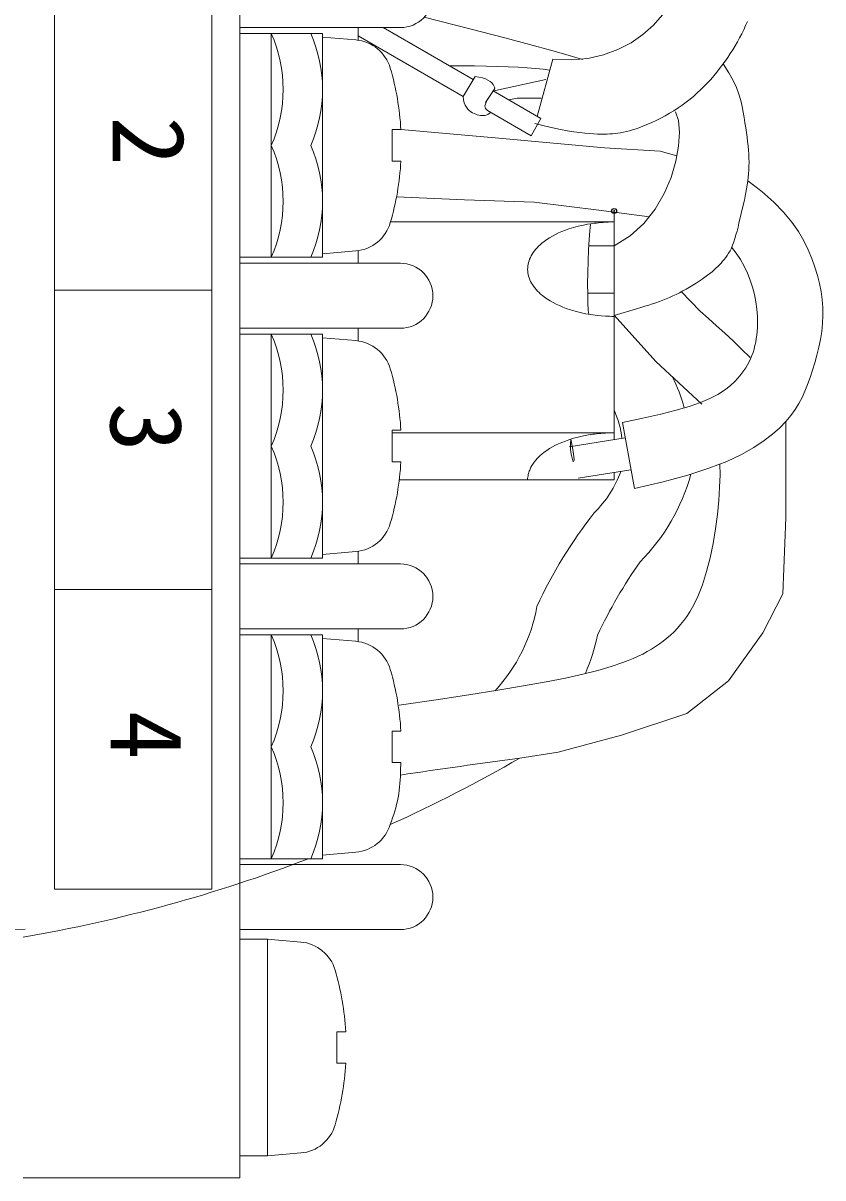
# Model space of a CAD drawing. Units: millimetres, scale not verified. Extents: x -63 to 62, y -56 to 57.
# Drawn here: x 17.26 to 21.32, y 9.93 to 15.79 of the extents above; entities that cross this region are included whole.
import ezdxf
from ezdxf.enums import TextEntityAlignment as Align

# ---------------------------------------------------------------- set-up
doc = ezdxf.new("R2010")
doc.units = ezdxf.units.MM
doc.header["$LTSCALE"] = 0.125
doc.header["$PDMODE"] = 32
doc.header["$PDSIZE"] = 0.025
doc.layers.add('0-1_Defpoints', color=7, linetype='Continuous')
doc.layers.add('0-6_SUNPO', color=7, linetype='Continuous')
doc.layers.add('0-2_GAIKEI', color=1, linetype='Continuous', lineweight=18)
doc.styles.add('ＭＳ ゴシック', font='')
doc.styles.get('ＭＳ ゴシック').set_extended_font_data('MS Gothic')

# ---------------------------------------------------------------- blocks, each defined once
blk = doc.blocks.new('D1')
at = {"layer": '0-1_Defpoints'}
blk.add_point((213.7609, 328.3304), dxfattribs=at)

msp = doc.modelspace()

# ---------------------------------------------------------------- linework, layer by layer
at = {"layer": '0-2_GAIKEI'}
for p, q in [((17.4191, 18.995), (17.4191, 11.395)), ((18.2191, 18.995), (18.2191, 11.395)), ((18.3603, 11.5494), (18.3603, 17.2634)), ((19.1753, 15.7674), (18.3603, 15.7674)), ((18.9603, 15.7036), (18.9603, 15.7674)), ((19.0884, 15.7674), (19.5443, 15.5042)), ((18.7803, 15.7374), (18.3603, 15.7374)), ((18.5203, 14.6014), (18.5203, 15.7374)), ((18.7803, 14.6014), (18.7803, 15.7374)), ((18.7803, 15.7194), (18.9497, 15.7046)), ((18.9603, 15.7259), (19.4941, 15.4177)), ((19.949, 15.6077), (19.8703, 15.316)), ((19.4941, 15.4177), (19.5544, 15.5186)), ((19.9142, 15.5036), (19.6425, 15.4446)), ((19.6074, 15.387), (19.655, 15.459)), ((19.6456, 15.4457), (19.889, 15.3052)), ((19.6181, 15.3461), (19.839, 15.2186)), ((19.6638, 15.3199), (19.6636, 15.3199)), ((19.889, 15.3052), (19.839, 15.2186)), ((19.1332, 15.2494), (19.1332, 15.0894)), ((19.178, 15.2494), (19.1332, 15.2494)), ((19.178, 15.0894), (19.1332, 15.0894)), ((20.9392, 14.9903), (20.9361, 14.9676)), ((20.2603, 13.6755), (20.2603, 14.8366)), ((19.1254, 14.7814), (20.2603, 14.7814)), ((20.1426, 14.7719), (20.1608, 14.7743)), ((20.2603, 14.6601), (20.1311, 14.6601)), ((20.8805, 14.6217), (20.8568, 14.6522)), ((18.7803, 14.6014), (18.3603, 14.6014)), ((18.7803, 14.6194), (18.9497, 14.6342)), ((18.9603, 14.5714), (18.9603, 14.6354)), ((19.1753, 14.5714), (18.3603, 14.5714)), ((18.2191, 14.435), (17.4191, 14.435)), ((20.2603, 14.4201), (20.1262, 14.4201)), ((20.6973, 14.3274), (20.601, 14.4276)), ((20.4723, 14.0724), (20.2603, 14.3073)), ((19.1753, 14.2414), (18.3603, 14.2414)), ((18.7803, 14.2114), (18.3603, 14.2114)), ((18.5203, 13.0754), (18.5203, 14.2114)), ((18.7803, 13.0754), (18.7803, 14.2114)), ((18.7803, 14.1934), (18.9497, 14.1786)), ((18.9603, 14.1774), (18.9603, 14.2414)), ((20.7059, 13.857), (20.4723, 14.0724)), ((19.178, 13.7234), (19.1332, 13.7234)), ((19.1332, 13.7234), (19.1332, 13.5634)), ((20.3026, 13.7631), (20.3637, 13.4286)), ((19.1332, 13.7114), (20.2603, 13.7114)), ((20.317, 13.6846), (20.0313, 13.639)), ((20.13, 13.7), (20.1426, 13.7019)), ((19.178, 13.5634), (19.1332, 13.5634)), ((20.7979, 13.4974), (20.7973, 13.5525)), ((20.3458, 13.5231), (20.0772, 13.4802)), ((20.2603, 13.4714), (20.2603, 13.5094)), ((19.1697, 13.4714), (20.2603, 13.4714)), ((18.7803, 13.0754), (18.3603, 13.0754)), ((18.7803, 13.0934), (18.9497, 13.1082)), ((18.9603, 13.0454), (18.9603, 13.1091)), ((19.1753, 13.0454), (18.3603, 13.0454)), ((18.2191, 12.915), (17.4191, 12.915)), ((19.1753, 12.7154), (18.3603, 12.7154)), ((18.7803, 12.6854), (18.3603, 12.6854)), ((18.5203, 11.5494), (18.5203, 12.6854)), ((18.7803, 11.5674), (18.7803, 12.6854)), ((18.7803, 12.6674), (18.9497, 12.6526)), ((18.9603, 12.6516), (18.9603, 12.7154)), ((19.178, 12.1974), (19.1332, 12.1974)), ((19.1332, 12.1974), (19.1332, 12.0374)), ((19.178, 12.0374), (19.1332, 12.0374)), ((18.3603, 11.1894), (18.3603, 11.5194)), ((18.2191, 11.395), (17.4191, 11.395)), ((18.3603, 10.0414), (18.3603, 11.1414)), ((18.5003, 11.1414), (18.5003, 10.0414))]:
    msp.add_line(p, q, dxfattribs=at)
at = {"layer": '0-2_GAIKEI', "color": 7}
for p, q in [((20.2982, 12.1764), (20.6288, 12.2866)), ((17.2603, 9.9294), (18.3603, 9.9294))]:
    msp.add_line(p, q, dxfattribs=at)
at = {"layer": '0-2_GAIKEI'}
for points in [[(19.949, 15.6077), (20.0414, 15.6032), (20.1274, 15.6105), (20.2068, 15.6283), (20.2797, 15.6554), (20.3461, 15.6905), (20.406, 15.7324), (20.4593, 15.7799), (20.5059, 15.8318)], [(20.1009, 15.6053), (20.0827, 15.611), (20.0158, 15.631), (19.9378, 15.653), (19.8378, 15.68), (19.7049, 15.7149), (19.5282, 15.7609), (19.2968, 15.8208)], [(19.4259, 15.5726), (19.4893, 15.5728), (19.551, 15.5725), (19.6107, 15.5718), (19.6678, 15.5706), (19.722, 15.5689), (19.7727, 15.5667), (19.8196, 15.5639), (19.8622, 15.5605), (19.9001, 15.5566), (19.9327, 15.5521)], [(20.7003, 15.4527), (20.7175, 15.4697), (20.7341, 15.4869), (20.7503, 15.5045), (20.7659, 15.5223), (20.7811, 15.5405), (20.7958, 15.5589), (20.8138, 15.5828)], [(19.5544, 15.5186), (19.5742, 15.5159), (19.5917, 15.5118), (19.6069, 15.5065), (19.6198, 15.5003), (19.6305, 15.4935), (19.6392, 15.4863), (19.6458, 15.4791), (19.6504, 15.4722), (19.6531, 15.4657), (19.654, 15.4601)], [(19.4941, 15.4177), (19.4962, 15.4007), (19.4998, 15.386), (19.5046, 15.3734), (19.5106, 15.3627), (19.5174, 15.3537), (19.5249, 15.3463), (19.5329, 15.3401), (19.5412, 15.3351), (19.5496, 15.331), (19.5579, 15.3276), (19.5659, 15.3248), (19.5736, 15.3226), (19.5812, 15.3211), (19.5886, 15.3204), (19.596, 15.3205), (19.6034, 15.3216), (19.6108, 15.3237), (19.6184, 15.3269), (19.6262, 15.3312), (19.6342, 15.3369)], [(19.858, 15.2801), (19.9052, 15.2684), (19.9484, 15.2587), (19.9878, 15.2507), (20.0237, 15.2442), (20.0561, 15.239), (20.0855, 15.235), (20.112, 15.232), (20.1359, 15.2298), (20.1573, 15.2281), (20.1766, 15.2271), (20.1942, 15.2265), (20.2102, 15.2264), (20.2252, 15.2268), (20.2392, 15.2276), (20.2528, 15.2287), (20.2662, 15.2301), (20.2797, 15.2319), (20.2934, 15.234), (20.3076, 15.2366), (20.3223, 15.2398), (20.3378, 15.2437), (20.3541, 15.2484), (20.3715, 15.2539), (20.39, 15.2604), (20.4098, 15.268), (20.4306, 15.2766), (20.4522, 15.2861), (20.4744, 15.2965), (20.497, 15.3078), (20.5195, 15.3198), (20.542, 15.3324), (20.5639, 15.3457), (20.5853, 15.3596), (20.606, 15.374), (20.626, 15.3888), (20.6455, 15.4042), (20.6643, 15.42), (20.6826, 15.4362), (20.7003, 15.4527)], [(19.6182, 15.4052), (19.6036, 15.3701), (19.6074, 15.3563), (19.6181, 15.3461)], [(19.8905, 15.4091), (19.7685, 15.4091), (19.7252, 15.4013)], [(20.2603, 14.6601), (20.3418, 14.7097), (20.411, 14.7726), (20.4684, 14.8455), (20.5143, 14.9248), (20.5492, 15.007), (20.5734, 15.0887), (20.5874, 15.1663), (20.5916, 15.2365), (20.5863, 15.2956), (20.5719, 15.3403)], [(19.178, 15.2494), (19.6569, 15.2073), (20.2117, 15.1575), (20.4935, 15.1399), (20.579, 15.1169)], [(20.8733, 14.697), (20.8788, 14.7155), (20.8841, 14.7348), (20.8891, 14.7546), (20.894, 14.7748), (20.9174, 14.8733), (20.9217, 14.8923), (20.9258, 14.9111), (20.9296, 14.9299), (20.933, 14.9487), (20.9361, 14.9676)], [(19.1558, 14.9085), (19.5014, 14.8935), (19.8536, 14.8817), (20.1823, 14.8407), (20.4394, 14.8062)], [(20.1426, 14.7719), (20.1259, 14.7693), (20.1052, 14.7654), (20.078, 14.7592), (20.0542, 14.7528), (20.0309, 14.7455), (20.0129, 14.7392), (19.9955, 14.7323), (19.9787, 14.7251), (19.9626, 14.7173), (19.9472, 14.7092), (19.9326, 14.7006), (19.9187, 14.6917), (19.9056, 14.6824), (19.8934, 14.6728), (19.8849, 14.6654), (19.8768, 14.6578), (19.8692, 14.6501), (19.8622, 14.6422), (19.8557, 14.6342), (19.8497, 14.626), (19.8443, 14.6177), (19.8394, 14.6094), (19.8352, 14.6009), (19.8314, 14.5924), (19.8283, 14.5838), (19.8257, 14.5751), (19.8238, 14.5664), (19.8224, 14.5577), (19.8216, 14.5489), (19.8214, 14.5401), (19.8218, 14.5314), (19.8227, 14.5226), (19.8243, 14.5139), (19.8264, 14.5052), (19.8291, 14.4965), (19.8324, 14.4879), (19.8363, 14.4794), (19.8408, 14.471), (19.8458, 14.4627)], [(20.1409, 14.7697), (20.1365, 14.7363), (20.1329, 14.6919), (20.13, 14.6396), (20.1279, 14.5826), (20.1265, 14.5239), (20.1259, 14.4666), (20.1261, 14.4137), (20.1272, 14.3683), (20.129, 14.3334), (20.1317, 14.3122)], [(20.2603, 14.7814), (20.2447, 14.7808), (20.2302, 14.7801), (20.2167, 14.7793), (20.204, 14.7785), (20.1921, 14.7775), (20.181, 14.7765), (20.1706, 14.7754), (20.1608, 14.7743)], [(20.2603, 14.3056), (20.3737, 14.3394), (20.396, 14.3463), (20.4166, 14.3527), (20.436, 14.359), (20.4544, 14.3651), (20.4724, 14.3713), (20.4899, 14.3776), (20.5071, 14.3841), (20.5241, 14.3908), (20.541, 14.3979), (20.5578, 14.4053), (20.5747, 14.4132), (20.5917, 14.4217), (20.6089, 14.4307), (20.6262, 14.4402), (20.6433, 14.4501), (20.6602, 14.4602), (20.6767, 14.4705), (20.6925, 14.4807), (20.7075, 14.4908), (20.7215, 14.5007), (20.7344, 14.5103), (20.7464, 14.5195), (20.7574, 14.5286), (20.7676, 14.5375), (20.7772, 14.5462), (20.7862, 14.555), (20.7948, 14.5637), (20.8031, 14.5726), (20.8112, 14.5816), (20.8192, 14.591), (20.8269, 14.6009), (20.8344, 14.6114), (20.8416, 14.6227), (20.8486, 14.635), (20.8552, 14.6485), (20.8616, 14.6633), (20.8676, 14.6795), (20.8733, 14.697)], [(20.3026, 13.7631), (20.4068, 13.7844), (20.4972, 13.8049), (20.575, 13.8249), (20.6415, 13.8447), (20.698, 13.8645), (20.7457, 13.8846), (20.7861, 13.9052), (20.8202, 13.9268), (20.8495, 13.9495), (20.8752, 13.9736), (20.887, 13.9862), (20.8983, 13.9993), (20.9089, 14.0128), (20.919, 14.0268), (20.9284, 14.0411), (20.9371, 14.0559), (20.9452, 14.0711), (20.9525, 14.0867), (20.9592, 14.1028), (20.9652, 14.1192), (20.9704, 14.1361), (20.975, 14.1534), (20.9788, 14.171), (20.982, 14.1889), (20.9845, 14.207), (20.9864, 14.2254), (20.9876, 14.244), (20.9882, 14.2626), (20.9883, 14.2814), (20.9877, 14.3003), (20.985, 14.338), (20.98, 14.3757), (20.9728, 14.413), (20.9633, 14.45), (20.9514, 14.4863), (20.9373, 14.5218), (20.9207, 14.5563), (20.9018, 14.5896), (20.8805, 14.6217)], [(19.8458, 14.4627), (19.8514, 14.4544), (19.8575, 14.4463), (19.8641, 14.4383), (19.8713, 14.4305), (19.879, 14.4228), (19.8873, 14.4152), (19.896, 14.4079), (19.9084, 14.3983), (19.9216, 14.3891), (19.9356, 14.3803), (19.9505, 14.3718), (19.966, 14.3638), (19.9823, 14.3561), (19.9992, 14.3489), (20.0168, 14.3422), (20.0395, 14.3345), (20.0631, 14.3275), (20.0872, 14.3214), (20.1152, 14.3154), (20.1406, 14.311), (20.1756, 14.3067), (20.1952, 14.3049), (20.2159, 14.3034), (20.2266, 14.3027), (20.2376, 14.3022), (20.2489, 14.3017), (20.2603, 14.3014)], [(20.9506, 14.0932), (20.9056, 14.1376), (20.8639, 14.1772), (20.8223, 14.2157), (20.7806, 14.2534), (20.7389, 14.2905), (20.6973, 14.3274)], [(21.1326, 13.7687), (21.1012, 13.7368), (21.0646, 13.7047), (21.0212, 13.6712), (20.9693, 13.6367), (20.9068, 13.6015), (20.8316, 13.566), (20.7418, 13.5306), (20.6352, 13.4957), (20.5099, 13.4615), (20.3637, 13.4286)], [(20.13, 13.7), (20.1052, 13.6954), (20.078, 13.6892), (20.0542, 13.6828), (20.0309, 13.6755), (20.0129, 13.6692), (19.9955, 13.6623), (19.9787, 13.6551), (19.9626, 13.6473), (19.9472, 13.6392), (19.9326, 13.6306), (19.9187, 13.6217), (19.9056, 13.6124), (19.8934, 13.6028), (19.8849, 13.5954), (19.8768, 13.5878), (19.8692, 13.5801), (19.8622, 13.5722), (19.8538, 13.5619), (19.8469, 13.5521), (19.8426, 13.5452), (19.8378, 13.5362), (19.8336, 13.5267), (19.8316, 13.5216), (19.8297, 13.5163), (19.8279, 13.5108), (19.8262, 13.5049), (19.8247, 13.4989), (19.8233, 13.4925), (19.8221, 13.4858), (19.8211, 13.4787), (19.8203, 13.4714)], [(20.2603, 13.7114), (20.2447, 13.7108), (20.2302, 13.7101), (20.2167, 13.7093), (20.204, 13.7085), (20.1921, 13.7075), (20.181, 13.7065), (20.1706, 13.7054), (20.1608, 13.7043), (20.1515, 13.7031), (20.1383, 13.7013)], [(19.1688, 12.3294), (19.3564, 12.3564), (19.5231, 12.3812), (19.6705, 12.4043), (19.8004, 12.4259), (19.9145, 12.4464), (20.0143, 12.4662), (20.1015, 12.4855), (20.1778, 12.5048), (20.2448, 12.5243), (20.3043, 12.5445), (20.3317, 12.5549), (20.3577, 12.5656), (20.3824, 12.5767), (20.406, 12.5881), (20.4285, 12.6001), (20.45, 12.6125), (20.4706, 12.6255), (20.4905, 12.6392), (20.5097, 12.6535), (20.5283, 12.6685), (20.5465, 12.6844), (20.5642, 12.7011), (20.5814, 12.7189), (20.598, 12.7377), (20.614, 12.7577), (20.6295, 12.7791), (20.6444, 12.8018), (20.6586, 12.8261), (20.6721, 12.852), (20.685, 12.8797), (20.7085, 12.9401), (20.7292, 13.0063), (20.7471, 13.0767), (20.7622, 13.1496), (20.7746, 13.2236), (20.7843, 13.2969), (20.7914, 13.368), (20.7959, 13.4354), (20.7979, 13.4974)]]:
    msp.add_lwpolyline(points, dxfattribs=at)
at = {"layer": '0-2_GAIKEI', "color": 7}
for points in [[(20.9447, 15.0644), (20.9449, 15.0844), (20.9446, 15.1047), (20.9438, 15.1252), (20.9423, 15.146), (20.9404, 15.1672), (20.9379, 15.189), (20.9351, 15.2114), (20.9318, 15.2346), (20.9282, 15.2587), (20.9242, 15.2839), (20.9201, 15.3102), (20.9156, 15.3377), (20.9101, 15.3667), (20.903, 15.3972), (20.8935, 15.4295), (20.8808, 15.4635), (20.8644, 15.4995), (20.8433, 15.5376), (20.8138, 15.5828), (20.8371, 15.6157), (20.8499, 15.6351), (20.8624, 15.6548), (20.8744, 15.6746), (20.886, 15.6947), (20.8971, 15.715), (20.9078, 15.7355), (20.918, 15.7563), (20.9278, 15.7772), (20.9372, 15.7983)], [(20.6288, 12.2866), (20.8414, 12.4519), (21.0146, 12.696), (21.1169, 12.8928), (21.1326, 13.2785), (21.1326, 13.7687), (21.1579, 13.7985), (21.1797, 13.8288), (21.1981, 13.8593), (21.2141, 13.8904), (21.2283, 13.9225), (21.2415, 13.9559), (21.2545, 13.9911), (21.2671, 14.0279), (21.279, 14.0659), (21.2899, 14.1049), (21.2996, 14.1447), (21.3077, 14.185), (21.314, 14.2255), (21.3182, 14.266), (21.32, 14.3063), (21.3194, 14.3465), (21.3164, 14.3867), (21.3109, 14.4272), (21.3029, 14.4681), (21.2924, 14.5096), (21.2793, 14.5519), (21.2637, 14.5951), (21.2452, 14.6395), (21.2229, 14.6851), (21.1956, 14.7321), (21.1619, 14.7804), (21.1206, 14.8304), (21.0706, 14.8819), (21.0105, 14.9352), (20.9392, 14.9903), (20.941, 15.0058), (20.9427, 15.0251), (20.9439, 15.0447), (20.9447, 15.0644)], [(19.782, 12.0598), (19.9754, 12.0898), (20.2982, 12.1764)], [(19.1753, 11.5194), (18.3603, 11.5194), (18.3603, 11.5494), (18.7803, 11.5494), (18.7803, 11.5674), (18.9497, 11.5822)], [(18.6697, 11.1266), (18.5003, 11.1414), (18.3603, 11.1414), (18.3603, 11.1894), (19.1753, 11.1894)], [(18.898, 10.5114), (18.8532, 10.5114), (18.8532, 10.6714), (18.898, 10.6714)], [(18.3603, 9.9294), (18.3603, 10.0414), (18.5003, 10.0414), (18.6697, 10.0562)]]:
    msp.add_lwpolyline(points, dxfattribs=at)
at = {"layer": '0-2_GAIKEI'}
msp.add_lwpolyline([(20.0411, 13.6791), (20.0384, 13.6525), (20.0392, 13.626), (20.0422, 13.6018), (20.0465, 13.582), (20.0511, 13.5689), (20.0548, 13.5645), (20.0568, 13.5712), (20.0558, 13.591), (20.0509, 13.6263)], close=True, dxfattribs=at)
for centre, radius, start, end in [((19.1753, 15.9324), 0.165, 270, 90), ((17.8781, 15.4534), 0.7021, 336.14136, 23.85864), ((18.0781, 15.4534), 0.7021, 336.14136, 23.85864), ((18.9323, 15.5053), 0.2, 16.25703, 85), ((17.7803, 15.1694), 1.4, 3.27583, 16.25703), ((17.8781, 14.8854), 0.7021, 336.14136, 23.85864), ((18.0781, 14.8854), 0.7021, 336.14136, 23.85864), ((17.7803, 15.1694), 1.4, 343.74297, 356.72417), ((18.9323, 14.8335), 0.2, 275, 343.74297), ((19.1753, 14.4064), 0.165, 270, 90), ((17.8781, 13.9274), 0.7021, 336.14136, 23.85864), ((18.0781, 13.9274), 0.7021, 336.14136, 23.85864), ((18.9323, 13.9793), 0.2, 16.25703, 85), ((17.7803, 13.6434), 1.4, 3.27583, 16.25703), ((19.8505, 13.6344), 0.792, 14.83211, 27.18376), ((19.8505, 13.6344), 0.452, 6.03323, 24.95034), ((17.8781, 13.3594), 0.7021, 336.14136, 23.85864), ((18.0781, 13.3594), 0.7021, 336.14136, 23.85864), ((17.7803, 13.6434), 1.4, 343.74297, 356.72417), ((19.7468, 13.7184), 0.5845, 314.93488, 339.62821), ((19.6791, 13.7667), 1.0064, 315.11494, 344.65231), ((22.0016, 11.8502), 2.3469, 141.70561, 155.34743), ((18.9323, 13.3075), 0.2, 275, 343.74297), ((19.1753, 12.8804), 0.165, 270, 90), ((22.4217, 11.6302), 2.4806, 144.9004, 154.84519), ((19.0322, 12.9789), 0.8497, 317.23842, 349.84665), ((17.8781, 12.4014), 0.7021, 336.14136, 23.85864), ((18.0781, 12.4014), 0.7021, 336.14136, 23.85864), ((19.1297, 12.9082), 1.0702, 336.92395, 347.94033), ((18.9323, 12.4533), 0.2, 16.25703, 85), ((17.7803, 12.1174), 1.4, 3.27583, 16.25703), ((17.8781, 11.8334), 0.7021, 336.14136, 23.85864), ((18.0781, 11.8334), 0.7021, 336.14136, 23.85864), ((25.0568, -27.3005), 39.7122, 97.63286, 98.51664), ((17.7803, 12.1174), 1.4, 355.3289, 356.72417), ((18.4633, 11.9905), 0.7125, 337.88701, 1.03876), ((15.9705, 18.6862), 7.6444, 279.7138, 290.9971), ((16.7004, 29.1155), 17.9326, 263.42125, 271.82369)]:
    msp.add_arc(centre, radius, start, end, dxfattribs=at)
at = {"layer": '0-2_GAIKEI', "color": 7}
for centre, radius, start, end in [((15.9705, 18.6862), 7.6444, 294.35838, 299.90802), ((18.9323, 11.7815), 0.2, 275.00006, 342.78682), ((19.1753, 11.3544), 0.165, 270, 90), ((18.6523, 10.9273), 0.2, 16.25703, 85), ((17.5003, 10.5914), 1.4, 3.27581, 16.25706), ((17.5003, 10.5914), 1.4, 343.74297, 356.72418), ((18.6553, 10.2518), 0.1961, 274.21295, 344.53008)]:
    msp.add_arc(centre, radius, start, end, dxfattribs=at)

# ---------------------------------------------------------------- block references
at = {"layer": '0-6_SUNPO'}
msp.add_blockref('D1', (-193.5007, -313.4938), dxfattribs=at)

# ---------------------------------------------------------------- texts
at = {"layer": '0-2_GAIKEI', "color": 7, "style": 'ＭＳ ゴシック'}
for s, p in [('2', (17.6057, 15.3164)), ('3', (17.5942, 13.8627)), ('4', (17.5942, 12.3008))]:
    msp.add_text(s, height=0.3666, rotation=270, dxfattribs=at).set_placement(p, align=Align.BOTTOM_LEFT)

doc.saveas('drawing.dxf')
